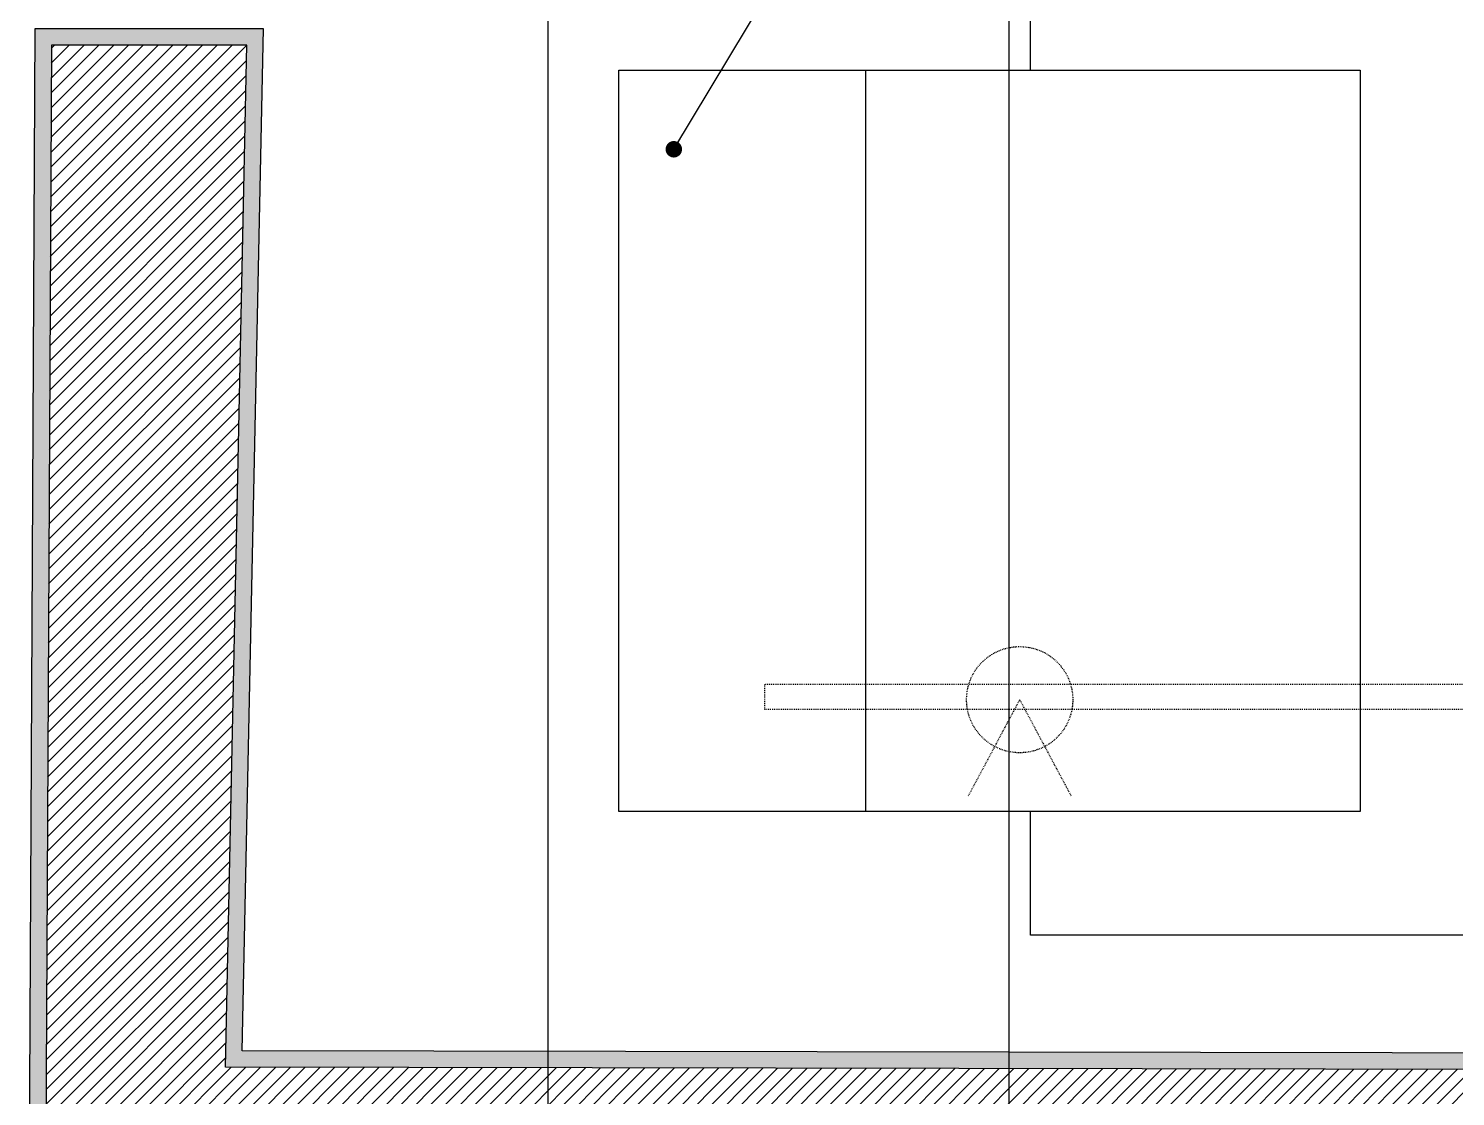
# Model space of a CAD drawing. Header units: millimetres. Extents: x 1322 to 4174, y 1889 to 3847.
# Drawn here: x 1340.9 to 1514.1, y 2512.3 to 2641.9 of the extents above; entities that cross this region are included whole.
import ezdxf

# ---------------------------------------------------------------- set-up
doc = ezdxf.new("R2010")
doc.units = ezdxf.units.MM
doc.linetypes.add('DOT2', pattern=[0.125, 0, -0.125])
for name, color, linetype in [('furn', 146, 'Continuous'), ('hatch', 137, 'Continuous'), ('luminaire', 41, 'Continuous'), ('mat_mortar', 145, 'Continuous'), ('text_material', 12, 'Continuous'), ('wall', 4, 'Continuous')]:
    doc.layers.add(name, color=color, linetype=linetype)
doc.styles.add('dim', font='simplex.shx', dxfattribs={"width": 0.7})
doc.dimstyles.new('1_100', dxfattribs={"dimtxt": 18, "dimasz": 6, "dimexe": 6, "dimexo": 0, "dimgap": 2, "dimtad": 0, "dimdec": 1, "dimrnd": 0.5, "dimzin": 11, "dimtxsty": 'dim', "dimblk": 'DOT', "dimcen": 3, "dimdle": 1.25, "dimclrt": 2, "dimadec": 0, "dimazin": 0, "dimtfac": 1.25, "dimtdec": 1, "dimtix": 1, "dimtofl": 0, "dimtmove": 1, "dimatfit": 3, "dimldrblk": 'DOT', "dimfxl": 20, "dimfxlon": 1, "dimtolj": 1, "dimtzin": 0, "dimarcsym": 0})

# ---------------------------------------------------------------- blocks, each defined once
blk = doc.blocks.new('KOLTUK GR')
at = {"layer": 'furn', "ltscale": 0.5}
for points in [[(1001085.04, 171972.22), (1001085.04, 171987.22), (1001265.04, 171987.22), (1001265.04, 171972.22)], [(1001265.04, 171882.22), (1001265.04, 171867.22), (1001085.04, 171867.22), (1001085.04, 171882.22)]]:
    blk.add_lwpolyline(points, dxfattribs=at)
blk.add_lwpolyline([(1001035.04, 171972.22), (1001125.04, 171972.22), (1001125.04, 171882.22), (1001035.04, 171882.22)], close=True, dxfattribs=at)
at = {"layer": 'furn'}
blk.add_lwpolyline([(1001065.04, 171882.22), (1001065.04, 171972.22)], dxfattribs=at)
blk = doc.blocks.new('_Dot')
at = {"color": 0, "linetype": 'ByBlock', "lineweight": -2}
blk.add_line((-0.5, 0), (-1, 0), dxfattribs=at)
at = {"color": 0, "linetype": 'ByBlock', "const_width": 0.5}
blk.add_lwpolyline([(-0.25, 0, 1), (0.25, 0, 1)], format="xyb", close=True, dxfattribs=at)

msp = doc.modelspace()

# ---------------------------------------------------------------- hatches: boundary and pattern name
at = {"layer": 'hatch', "ltscale": 0.5}
h = msp.add_hatch(dxfattribs=at)
h.set_pattern_fill('AR-CONC', color=256, scale=0.04, style=0)
h.set_pattern_definition([(50, (-1000534.459, -169022.946), (7.28738676, -0.63756342), [0.762, -8.382]), (355, (-1000534.459, -169022.946), (-1.409736857, 7.64227381), [0.6096, -6.705623367]), (100.4514447, (-1000533.8516, -169022.999), (5.877649884, 7.004710076), [0.64760035, -7.123609784]), (46.1842, (-1000534.459, -169020.914), (10.843161636, -1.68169312), [1.143, -12.573]), (96.6355576, (-1000533.555, -169021.054), (9.49616536, 9.89704498), [0.97140093, -10.68542433]), (351.1841512, (-1000534.459, -169020.914), (9.49616536, 9.89704498), [0.91439868, -10.05838928]), (21, (-1000533.443, -169021.422), (6.06457565, -4.090607927), [0.762, -8.382]), (326, (-1000533.443, -169021.422), (2.472081134, 7.367518645), [0.6096, -6.7056]), (71.451445, (-1000532.9375, -169021.763), (8.53665677, 3.276910755), [0.64760035, -7.123597504]), (37.5, (-1000534.459, -169022.946), (0.12354413, 3.382201555), [0, -6.62432, 0, -6.8072, 0, -6.731]), (7.5, (-1000534.459, -169022.946), (2.6727865, 4.007222993), [0, -3.88112, 0, -6.47192, 0, -2.5654]), (327.5, (-1000536.7246, -169022.946), (5.423623807, -0.22914976), [0, -2.54, 0, -7.9248, 0, -10.5156]), (317.5, (-1000537.7406, -169022.946), (5.925167255, 1.017059641), [0, -3.302, 0, -5.26288, 0, -7.4676])])
h.paths.add_polyline_path([(1720.86, 2520.94), (1750.86, 2520.94), (1750.86, 2495.73), (1845.58, 2493.7), (1845.58, 2464.84), (1759.44, 2464.84), (1759.44, 2447.8), (1770.58, 2447.8), (1770.58, 2413.97), (1770.58, 2414), (1770.58, 2412.8), (1735.58, 2412.8), (1735.58, 2414.23), (1716.44, 2414.36), (1716.44, 2491.29), (1714.44, 2489.29), (1714.44, 2412.37), (1777.15, 2411.96), (1777.15, 2453.16), (1761.44, 2453.16), (1761.44, 2462.84), (1847.58, 2462.84), (1847.58, 2495.65), (1753.38, 2497.68), (1753.38, 2522.45), (1716.04, 2522.45), (1715.79, 2517.21), (1366.83, 2517.82), (1369.43, 2641.86), (1341.68, 2641.86), (1340.9, 2489.29), (1714.44, 2489.29), (1716.44, 2491.29), (1342.91, 2491.29), (1343.67, 2639.86), (1367.39, 2639.86), (1364.79, 2515.82), (1720.86, 2515.2)])
h = msp.add_hatch(dxfattribs=at)
h.set_pattern_fill('ANSI31', color=256, scale=0.4, style=0)
h.set_pattern_definition([(45, (-1000534.4589, -169022.946), (-0.8980256121, 0.8980256121), [])])
h.paths.add_polyline_path([(1720.86, 2515.2), (1364.79, 2515.82), (1367.39, 2639.86), (1343.67, 2639.86), (1342.91, 2491.29), (1716.44, 2491.29), (1716.44, 2414.36), (1735.58, 2414.23), (1735.58, 2447.8), (1759.44, 2447.8), (1759.44, 2464.84), (1845.58, 2464.84), (1845.58, 2493.7), (1750.86, 2495.73), (1750.86, 2490.94), (1720.86, 2490.94)])

# ---------------------------------------------------------------- linework, layer by layer
for points in [[(1403.94, 1888.84), (4173.94, 1888.84), (4173.94, 3847.42), (1403.94, 3847.42)], [(1459.9, 1916.81), (4145.96, 1916.81), (4145.96, 3819.44), (1459.9, 3819.44)]]:
    msp.add_lwpolyline(points, close=True)
at = {"layer": 'luminaire', "linetype": 'DOT2'}
msp.add_lwpolyline([(1630.24, 2562.27), (1430.24, 2562.27), (1430.24, 2559.27), (1630.24, 2559.27)], close=True, dxfattribs=at)
at = {"layer": 'luminaire', "linetype": 'DOT2', "ltscale": 0.5}
for points in [[(1461.2, 2560.43), (1454.96, 2548.75)], [(1461.2, 2560.43), (1467.45, 2548.75)]]:
    msp.add_lwpolyline(points, dxfattribs=at)
msp.add_circle((1461.2, 2560.43), 6.45, dxfattribs=at)
at = {"layer": 'mat_mortar'}
msp.add_lwpolyline([(1777.15, 2411.96), (1777.15, 2453.16), (1761.44, 2453.16), (1761.44, 2462.84), (1847.58, 2462.84), (1847.58, 2495.65), (1753.38, 2497.68), (1753.38, 2522.45), (1716.04, 2522.45), (1715.79, 2517.21), (1366.83, 2517.82), (1369.43, 2641.86), (1341.68, 2641.86), (1340.9, 2489.29), (1714.44, 2489.29), (1714.44, 2412.37)], close=True, dxfattribs=at)
at = {"layer": 'wall'}
msp.add_lwpolyline([(1720.86, 2515.2), (1364.79, 2515.82), (1367.39, 2639.86), (1343.67, 2639.86), (1342.91, 2491.29), (1716.44, 2491.29), (1716.44, 2414.36), (1735.58, 2414.23)], dxfattribs=at)

# ---------------------------------------------------------------- block references
at = {"layer": 'furn'}
msp.add_blockref('KOLTUK GR', (-999622.51, -169335.37), dxfattribs=at)

# ---------------------------------------------------------------- leaders
at = {"layer": 'text_material', "color": 9}
msp.add_leader([(1419.22, 2627.23), (1447.02, 2673.46), (1451.58, 2673.46)], dimstyle='1_100', override={"dimasz": 2, "dimldrblk": 'Dot'}, dxfattribs=at)

doc.saveas('drawing.dxf')
